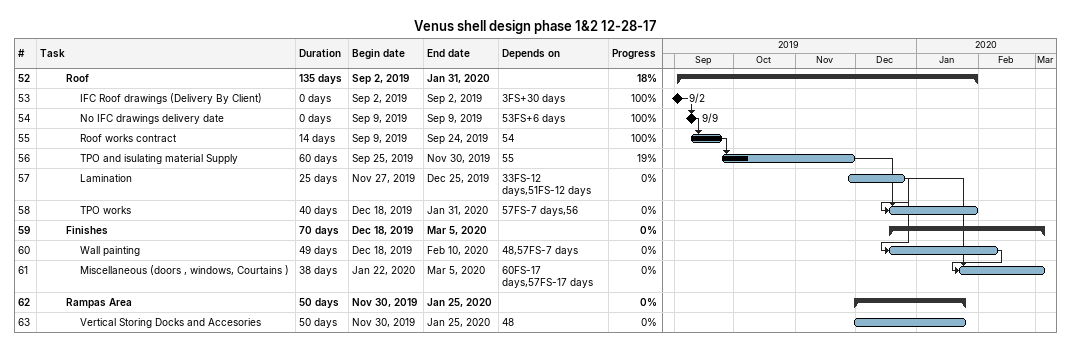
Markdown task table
Venus shell design phase 1&2 12-28-17

| ID | Level | Task | Duration | Start | Finish | Predecessors | % complete |
|---|---|---|---|---|---|---|---|
| 52 | 3 | **Roof** | 135d | 2019-09-02 | 2020-01-31 |  | 18 |
| 53 | 4 | IFC Roof drawings (Delivery By Client) | 0d | 2019-09-02 | 2019-09-02 | 3FS+30d | 100 |
| 54 | 4 | No IFC drawings delivery date | 0d | 2019-09-09 | 2019-09-09 | 53FS+6d | 100 |
| 55 | 4 | Roof works contract | 14d | 2019-09-09 | 2019-09-24 | 54 | 100 |
| 56 | 4 | TPO and isulating material Supply | 60d | 2019-09-25 | 2019-11-30 | 55 | 19 |
| 57 | 4 | Lamination | 25d | 2019-11-27 | 2019-12-25 | 33FS-12d, 51FS-12d | 0 |
| 58 | 4 | TPO works | 40d | 2019-12-18 | 2020-01-31 | 57FS-7d, 56 | 0 |
| 59 | 3 | **Finishes** | 70d | 2019-12-18 | 2020-03-05 |  | 0 |
| 60 | 4 | Wall painting | 49d | 2019-12-18 | 2020-02-10 | 48, 57FS-7d | 0 |
| 61 | 4 | Miscellaneous (doors , windows, Courtains ) | 38d | 2020-01-22 | 2020-03-05 | 60FS-17d, 57FS-17d | 0 |
| 62 | 3 | **Rampas Area** | 50d | 2019-11-30 | 2020-01-25 |  | 0 |
| 63 | 4 | Vertical Storing Docks and Accesories | 50d | 2019-11-30 | 2020-01-25 | 48 | 0 |
